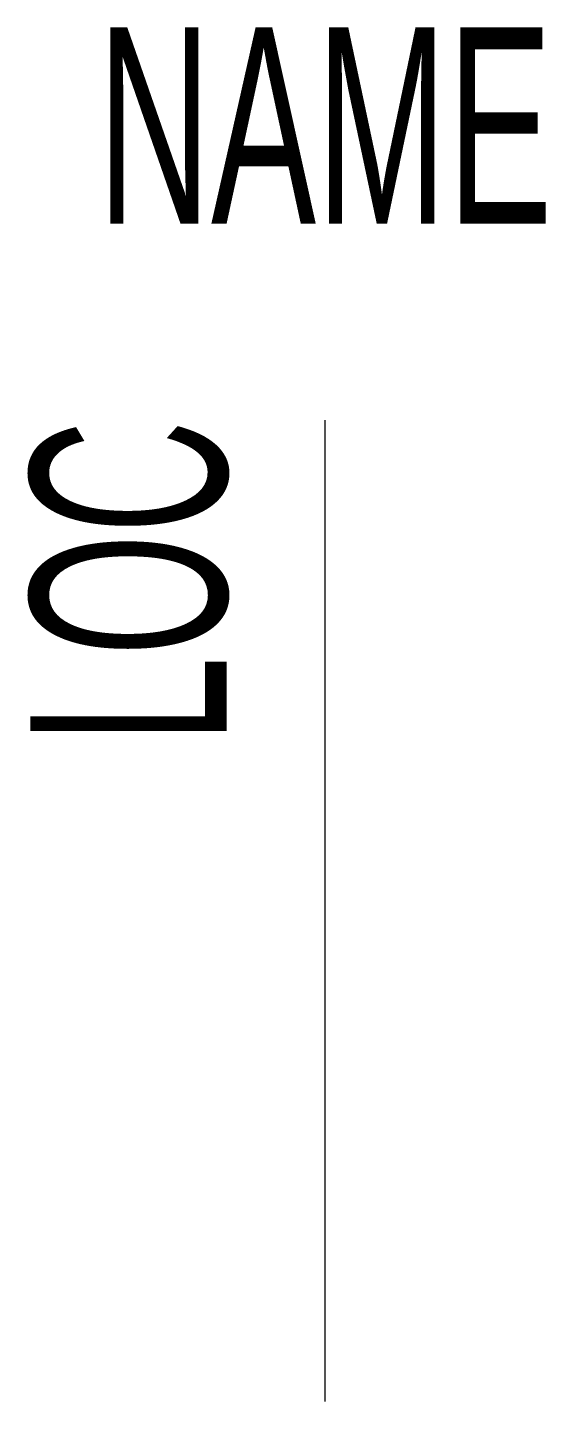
# Model space of a CAD drawing. Header units: inches. Extents: x -1.51 to 1.12, y -10 to -3.
import ezdxf
from ezdxf.enums import TextEntityAlignment as Align

# ---------------------------------------------------------------- set-up
doc = ezdxf.new("R2010")
doc.units = ezdxf.units.IN
doc.header["$MEASUREMENT"] = 0

msp = doc.modelspace()

# ---------------------------------------------------------------- linework, layer by layer
at = {"color": 2}
msp.add_line((0, -5), (0, -10), dxfattribs=at)

# ---------------------------------------------------------------- texts
at = {"color": 2, "width": 0.6}
msp.add_attdef('NAME', text='NAME', height=1, dxfattribs=at).set_placement((0, -3.5), align=Align.MIDDLE_CENTER)
msp.add_attdef('LOC', text='LOC', height=1, rotation=90, dxfattribs=at).set_placement((-0.5, -5), align=Align.RIGHT)

doc.saveas('drawing.dxf')
